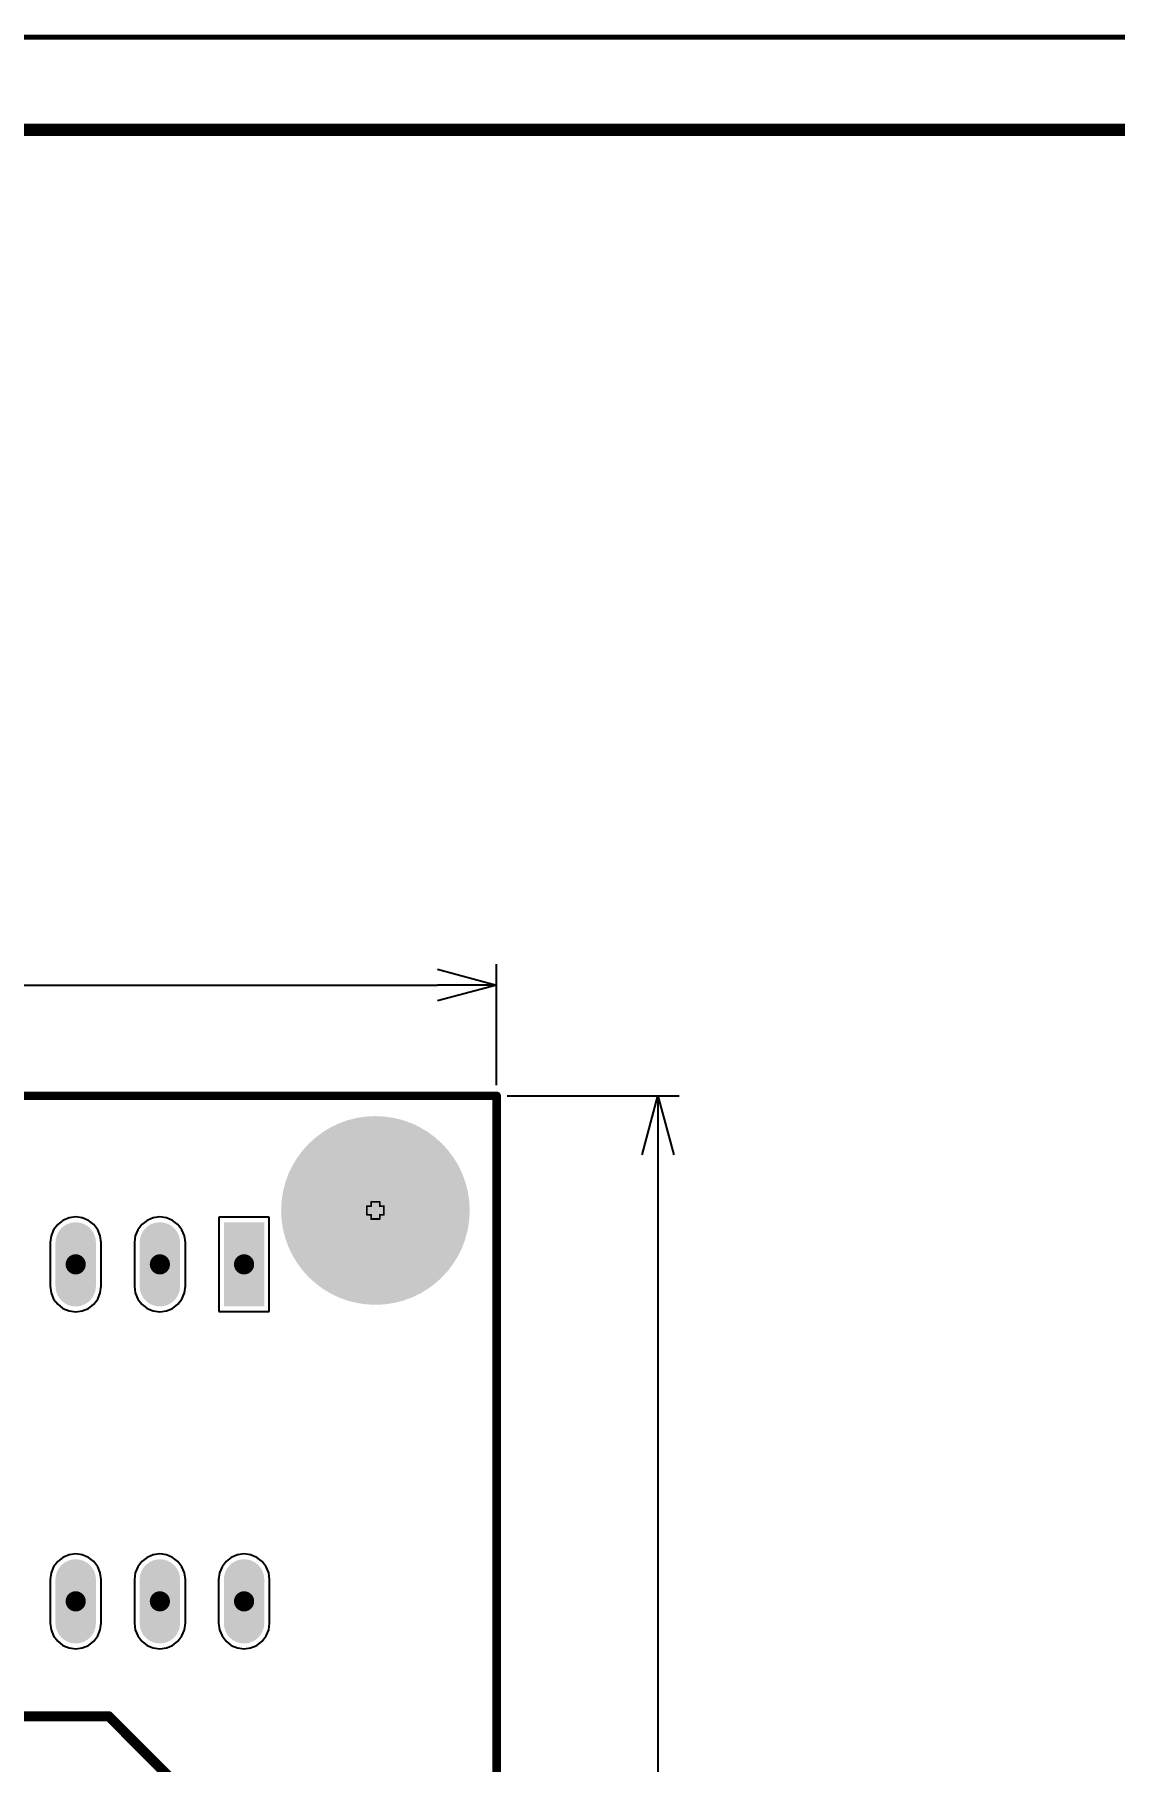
# Model space of a CAD drawing. Header units: millimetres. Extents: x 13 to 607, y 0 to 420.
# Drawn here: x 235.1 to 299.2, y 318 to 420.4 of the extents above; entities that cross this region are included whole.
import ezdxf

# ---------------------------------------------------------------- set-up
doc = ezdxf.new("R2010")
doc.units = ezdxf.units.MM
for name, color, linetype in [('DrillDrawing', 1, 'Continuous'), ('Mechanical1', 6, 'Continuous'), ('PadHoleLayer', 156, 'Continuous'), ('TopLayer', 1, 'Continuous')]:
    doc.layers.add(name, color=color, linetype=linetype)
doc.layers.add('Sheet', color=7, linetype='Continuous', lineweight=50)
doc.styles.get("Standard").update_dxf_attribs({"font": 'arial.ttf'})
doc.dimstyles.new('ISO-25', dxfattribs={"dimtxt": 2.5, "dimasz": 3.5, "dimexe": 1.25, "dimexo": 0.625, "dimtad": 1, "dimtxsty": 'Standard', "dimblk": 'OPEN30', "dimcen": 2.5, "dimadec": 0, "dimazin": 0, "dimtfac": 1, "dimtmove": 0, "dimatfit": 3, "dimfxl": 1, "dimarcsym": 0})

# ---------------------------------------------------------------- blocks, each defined once
blk = doc.blocks.new('_Open30')
at = {"color": 0, "linetype": 'ByBlock', "lineweight": -2}
for p, q in [((-1, 0.268), (0, 0)), ((0, 0), (-1, -0.268)), ((0, 0), (-1, 0))]:
    blk.add_line(p, q, dxfattribs=at)
blk = doc.blocks.new('*D21')
at = {"color": 0, "lineweight": -2, "transparency": 16777216}
for p, q in [((263.19, 357.5), (273.38, 357.5)), ((272.13, 354), (272.13, 229.13)), ((263.19, 225.63), (273.38, 225.63))]:
    blk.add_line(p, q, dxfattribs=at)
at = {"layer": 'Defpoints', "color": 0, "transparency": 16777216}
for p in [(262.56, 357.5), (262.56, 225.63), (272.13, 225.63)]:
    blk.add_point(p, dxfattribs=at)
at = {"color": 0, "lineweight": -2, "transparency": 16777216, "xscale": 3.5, "yscale": 3.5, "zscale": 3.5}
for p, rotation in [((272.13, 357.5), 90), ((272.13, 225.63), 270)]:
    blk.add_blockref('_Open30', p, dxfattribs=dict(at, rotation=rotation))
at = {"color": 0, "transparency": 16777216, "insert": (268.63, 291.56), "char_height": 2.5, "attachment_point": 5, "rotation": 90}
blk.add_mtext('{\\fGOST type A|b0|i1|c204|p34;\\H2x;66±0,1}', dxfattribs=at)
blk = doc.blocks.new('*D22')
at = {"color": 0, "lineweight": -2, "transparency": 16777216}
for p, q in [((92.74, 358.12), (92.74, 365.31)), ((262.56, 358.12), (262.56, 365.31)), ((96.24, 364.06), (259.06, 364.06))]:
    blk.add_line(p, q, dxfattribs=at)
at = {"layer": 'Defpoints', "color": 0, "transparency": 16777216}
for p in [(262.56, 364.06), (92.74, 357.5), (262.56, 357.5)]:
    blk.add_point(p, dxfattribs=at)
at = {"color": 0, "lineweight": -2, "transparency": 16777216, "xscale": 3.5, "yscale": 3.5, "zscale": 3.5, "rotation": 180}
blk.add_blockref('_Open30', (92.74, 364.06), dxfattribs=at)
at = {"color": 0, "lineweight": -2, "transparency": 16777216, "xscale": 3.5, "yscale": 3.5, "zscale": 3.5}
blk.add_blockref('_Open30', (262.56, 364.06), dxfattribs=at)
at = {"color": 0, "transparency": 16777216, "insert": (177.65, 367.56), "char_height": 2.5, "width": 16.1, "attachment_point": 5}
blk.add_mtext('{\\fGOST type A|b0|i1|c204|p34;\\H2x;85±0,1}', dxfattribs=at)

msp = doc.modelspace()

# ---------------------------------------------------------------- hatches: boundary and pattern name
at = {"layer": 'PadHoleLayer'}
h = msp.add_hatch(color=156, dxfattribs=at)
edge = h.paths.add_edge_path()
edge.add_arc((255.37, 350.702), 3.197, 0, 360)
h = msp.add_hatch(color=156, dxfattribs=at)
edge = h.paths.add_edge_path()
edge.add_arc((237.589, 347.506), 0.599, 0, 360)
h = msp.add_hatch(color=156, dxfattribs=at)
edge = h.paths.add_edge_path()
edge.add_arc((242.583, 347.506), 0.599, 0, 360)
h = msp.add_hatch(color=156, dxfattribs=at)
edge = h.paths.add_edge_path()
edge.add_arc((247.578, 347.506), 0.599, 0, 360)
h = msp.add_hatch(color=156, dxfattribs=at)
edge = h.paths.add_edge_path()
edge.add_arc((237.589, 327.527), 0.599, 0, 360)
h = msp.add_hatch(color=156, dxfattribs=at)
edge = h.paths.add_edge_path()
edge.add_arc((242.583, 327.527), 0.599, 0, 360)
h = msp.add_hatch(color=156, dxfattribs=at)
edge = h.paths.add_edge_path()
edge.add_arc((247.578, 327.527), 0.599, 0, 360)
at = {"layer": 'TopLayer'}
h = msp.add_hatch(color=1, dxfattribs=at)
edge = h.paths.add_edge_path()
edge.add_arc((255.37, 350.702), 5.594, 0, 360)
h = msp.add_hatch(color=1, dxfattribs=at)
edge = h.paths.add_edge_path()
edge.add_arc((237.589, 348.804), 1.199, 0, 180)
edge.add_line((236.39, 348.804), (236.39, 346.207))
edge.add_arc((237.589, 346.207), 1.199, 180, 360)
edge.add_line((238.787, 346.207), (238.787, 348.804))
h = msp.add_hatch(color=1, dxfattribs=at)
edge = h.paths.add_edge_path()
edge.add_arc((242.583, 348.804), 1.199, 0, 180)
edge.add_line((241.385, 348.804), (241.385, 346.207))
edge.add_arc((242.583, 346.207), 1.199, 180, 360)
edge.add_line((243.782, 346.207), (243.782, 348.804))
msp.add_hatch(color=1, dxfattribs=at).paths.add_polyline_path([(248.777, 350.003), (248.777, 345.008), (246.379, 345.008), (246.379, 350.003)])
h = msp.add_hatch(color=1, dxfattribs=at)
edge = h.paths.add_edge_path()
edge.add_arc((237.589, 328.825), 1.199, 0, 180)
edge.add_line((236.39, 328.825), (236.39, 326.228))
edge.add_arc((237.589, 326.228), 1.199, 180, 360)
edge.add_line((238.787, 326.228), (238.787, 328.825))
h = msp.add_hatch(color=1, dxfattribs=at)
edge = h.paths.add_edge_path()
edge.add_arc((242.583, 328.825), 1.199, 0, 180)
edge.add_line((241.385, 328.825), (241.385, 326.228))
edge.add_arc((242.583, 326.228), 1.199, 180, 360)
edge.add_line((243.782, 326.228), (243.782, 328.825))
h = msp.add_hatch(color=1, dxfattribs=at)
edge = h.paths.add_edge_path()
edge.add_arc((247.578, 328.825), 1.199, 0, 180)
edge.add_line((246.379, 328.825), (246.379, 326.228))
edge.add_arc((247.578, 326.228), 1.199, 180, 360)
edge.add_line((248.777, 326.228), (248.777, 328.825))

# ---------------------------------------------------------------- linework, layer by layer
at = {"layer": 'DrillDrawing', "const_width": 0.101}
for points in [[(255.116, 350.956), (255.116, 351.21)], [(255.116, 351.21), (255.624, 351.21)], [(255.624, 350.956), (255.624, 351.21)], [(254.862, 350.449), (254.862, 350.956)], [(254.862, 350.956), (255.116, 350.956)], [(254.862, 350.449), (255.116, 350.449)], [(255.116, 350.195), (255.116, 350.449)], [(255.116, 350.195), (255.624, 350.195)], [(255.624, 350.956), (255.877, 350.956)], [(255.624, 350.449), (255.877, 350.449)], [(255.624, 350.195), (255.624, 350.449)], [(255.877, 350.449), (255.877, 350.956)]]:
    msp.add_lwpolyline(points, dxfattribs=at)
at = {"layer": 'DrillDrawing'}
for points, const_width in [([(255.091, 351.21, 1), (255.141, 351.21, 1)], 0.0507), ([(255.091, 351.21, 1), (255.141, 351.21, 1)], 0.0507), ([(255.598, 351.21, 1), (255.649, 351.21, 1)], 0.0507), ([(255.598, 351.21, 1), (255.649, 351.21, 1)], 0.0507), ([(254.837, 350.956, 1), (254.888, 350.956, 1)], 0.0507), ([(254.837, 350.956, 1), (254.888, 350.956, 1)], 0.0507), ([(254.837, 350.449, 1), (254.888, 350.449, 1)], 0.0507), ([(254.837, 350.449, 1), (254.888, 350.449, 1)], 0.0507), ([(255.091, 350.956, 1), (255.141, 350.956, 1)], 0.0507), ([(255.091, 350.956, 1), (255.141, 350.956, 1)], 0.0507), ([(255.091, 350.449, 1), (255.141, 350.449, 1)], 0.0507), ([(255.091, 350.449, 1), (255.141, 350.449, 1)], 0.0507), ([(255.091, 350.195, 1), (255.141, 350.195, 1)], 0.0507), ([(255.091, 350.195, 1), (255.141, 350.195, 1)], 0.0507), ([(255.598, 350.956, 1), (255.649, 350.956, 1)], 0.0507), ([(255.598, 350.956, 1), (255.649, 350.956, 1)], 0.0507), ([(255.598, 350.449, 1), (255.649, 350.449, 1)], 0.0507), ([(255.598, 350.449, 1), (255.649, 350.449, 1)], 0.0507), ([(255.598, 350.195, 1), (255.649, 350.195, 1)], 0.0507), ([(255.598, 350.195, 1), (255.649, 350.195, 1)], 0.0507), ([(255.852, 350.956, 1), (255.903, 350.956, 1)], 0.0507), ([(255.852, 350.956, 1), (255.903, 350.956, 1)], 0.0507), ([(255.852, 350.449, 1), (255.903, 350.449, 1)], 0.0507), ([(255.852, 350.449, 1), (255.903, 350.449, 1)], 0.0507), ([(238.096, 347.506, 1), (237.081, 347.506, 1)], 0.101), ([(237.056, 347.506, 1), (237.107, 347.506, 1)], 0.0507), ([(238.071, 347.506, 1), (238.121, 347.506, 1)], 0.0507), ([(243.091, 347.506, 1), (242.076, 347.506, 1)], 0.101), ([(242.05, 347.506, 1), (242.101, 347.506, 1)], 0.0507), ([(243.065, 347.506, 1), (243.116, 347.506, 1)], 0.0507), ([(248.085, 347.506, 1), (247.071, 347.506, 1)], 0.101), ([(247.045, 347.506, 1), (247.096, 347.506, 1)], 0.0507), ([(248.06, 347.506, 1), (248.111, 347.506, 1)], 0.0507), ([(238.096, 327.527, 1), (237.081, 327.527, 1)], 0.101), ([(243.091, 327.527, 1), (242.076, 327.527, 1)], 0.101), ([(248.085, 327.527, 1), (247.071, 327.527, 1)], 0.101), ([(237.056, 327.527, 1), (237.107, 327.527, 1)], 0.0507), ([(238.071, 327.527, 1), (238.121, 327.527, 1)], 0.0507), ([(242.05, 327.527, 1), (242.101, 327.527, 1)], 0.0507), ([(243.065, 327.527, 1), (243.116, 327.527, 1)], 0.0507), ([(247.045, 327.527, 1), (247.096, 327.527, 1)], 0.0507), ([(248.06, 327.527, 1), (248.111, 327.527, 1)], 0.0507)]:
    msp.add_lwpolyline(points, format="xyb", close=True, dxfattribs=dict(at, const_width=const_width))
at = {"layer": 'Mechanical1', "const_width": 0.507}
for points in [[(92.742, 357.495), (262.562, 357.495)], [(262.562, 225.635), (262.562, 357.495)]]:
    msp.add_lwpolyline(points, dxfattribs=at)
at = {"layer": 'Mechanical1', "const_width": 0.254}
msp.add_lwpolyline([(262.435, 357.495, 1), (262.689, 357.495, 1)], format="xyb", close=True, dxfattribs=at)
msp.add_lwpolyline([(262.435, 357.495, 1), (262.689, 357.495, 1)], format="xyb", close=True, dxfattribs=at)
at = {"layer": 'Sheet'}
for points, const_width in [([(12.798, 420.269), (606.798, 420.269), (606.798, 0.269), (12.798, 0.269), (12.798, 420.269)], 0.3), ([(32.299, 150.768), (20.799, 150.769), (20.799, 5.269), (600.799, 5.269), (600.799, 414.769), (32.299, 414.768), (32.299, 171.768)], 0.749)]:
    msp.add_lwpolyline(points, dxfattribs=dict(at, const_width=const_width))
at = {"layer": 'TopLayer'}
for p, q in [((145.011, 357.495), (262.562, 357.495)), ((262.562, 357.495), (262.562, 231.628)), ((237.197, 350.264), (236.833, 350.113)), ((237.589, 350.316), (237.197, 350.264)), ((237.98, 350.264), (237.589, 350.316)), ((238.344, 350.113), (237.98, 350.264)), ((242.192, 350.264), (241.828, 350.113)), ((242.583, 350.316), (242.192, 350.264)), ((242.974, 350.264), (242.583, 350.316)), ((243.339, 350.113), (242.974, 350.264)), ((249.076, 350.303), (246.08, 350.303)), ((246.08, 350.303), (246.08, 344.709)), ((249.076, 344.709), (249.076, 350.303)), ((236.129, 349.195), (236.077, 348.804)), ((236.28, 349.56), (236.129, 349.195)), ((236.52, 349.873), (236.28, 349.56)), ((236.833, 350.113), (236.52, 349.873)), ((238.657, 349.873), (238.344, 350.113)), ((238.897, 349.56), (238.657, 349.873)), ((239.048, 349.195), (238.897, 349.56)), ((239.1, 348.804), (239.048, 349.195)), ((241.123, 349.195), (241.072, 348.804)), ((241.274, 349.56), (241.123, 349.195)), ((241.515, 349.873), (241.274, 349.56)), ((241.828, 350.113), (241.515, 349.873)), ((243.652, 349.873), (243.339, 350.113)), ((243.892, 349.56), (243.652, 349.873)), ((244.043, 349.195), (243.892, 349.56)), ((244.095, 348.804), (244.043, 349.195)), ((236.077, 348.804), (236.077, 346.207)), ((239.1, 346.207), (239.1, 348.804)), ((241.072, 348.804), (241.072, 346.207)), ((244.095, 346.207), (244.095, 348.804)), ((236.077, 346.207), (236.129, 345.816)), ((239.048, 345.816), (239.1, 346.207)), ((241.072, 346.207), (241.123, 345.816)), ((244.043, 345.816), (244.095, 346.207)), ((236.129, 345.816), (236.28, 345.451)), ((236.28, 345.451), (236.52, 345.138)), ((236.52, 345.138), (236.833, 344.898)), ((238.344, 344.898), (238.657, 345.138)), ((238.657, 345.138), (238.897, 345.451)), ((238.897, 345.451), (239.048, 345.816)), ((241.123, 345.816), (241.274, 345.451)), ((241.274, 345.451), (241.515, 345.138)), ((241.515, 345.138), (241.828, 344.898)), ((243.339, 344.898), (243.652, 345.138)), ((243.652, 345.138), (243.892, 345.451)), ((243.892, 345.451), (244.043, 345.816)), ((236.833, 344.898), (237.197, 344.747)), ((237.197, 344.747), (237.589, 344.696)), ((237.589, 344.696), (237.98, 344.747)), ((237.98, 344.747), (238.344, 344.898)), ((241.828, 344.898), (242.192, 344.747)), ((242.192, 344.747), (242.583, 344.696)), ((242.583, 344.696), (242.974, 344.747)), ((242.974, 344.747), (243.339, 344.898)), ((246.08, 344.709), (249.076, 344.709)), ((236.52, 329.894), (236.28, 329.581)), ((236.833, 330.134), (236.52, 329.894)), ((237.197, 330.285), (236.833, 330.134)), ((237.589, 330.337), (237.197, 330.285)), ((237.98, 330.285), (237.589, 330.337)), ((238.344, 330.134), (237.98, 330.285)), ((238.657, 329.894), (238.344, 330.134)), ((238.897, 329.581), (238.657, 329.894)), ((241.515, 329.894), (241.274, 329.581)), ((241.828, 330.134), (241.515, 329.894)), ((242.192, 330.285), (241.828, 330.134)), ((242.583, 330.337), (242.192, 330.285)), ((242.974, 330.285), (242.583, 330.337)), ((243.339, 330.134), (242.974, 330.285)), ((243.652, 329.894), (243.339, 330.134)), ((243.892, 329.581), (243.652, 329.894)), ((246.509, 329.894), (246.269, 329.581)), ((246.822, 330.134), (246.509, 329.894)), ((247.187, 330.285), (246.822, 330.134)), ((247.578, 330.337), (247.187, 330.285)), ((247.969, 330.285), (247.578, 330.337)), ((248.334, 330.134), (247.969, 330.285)), ((248.647, 329.894), (248.334, 330.134)), ((248.887, 329.581), (248.647, 329.894)), ((236.129, 329.217), (236.077, 328.825)), ((236.077, 328.825), (236.077, 326.228)), ((236.28, 329.581), (236.129, 329.217)), ((239.048, 329.217), (238.897, 329.581)), ((239.1, 328.825), (239.048, 329.217)), ((239.1, 326.228), (239.1, 328.825)), ((241.123, 329.217), (241.072, 328.825)), ((241.072, 328.825), (241.072, 326.228)), ((241.274, 329.581), (241.123, 329.217)), ((244.043, 329.217), (243.892, 329.581)), ((244.095, 328.825), (244.043, 329.217)), ((244.095, 326.228), (244.095, 328.825)), ((246.118, 329.217), (246.067, 328.825)), ((246.067, 328.825), (246.067, 326.228)), ((246.269, 329.581), (246.118, 329.217)), ((249.038, 329.217), (248.887, 329.581)), ((249.089, 328.825), (249.038, 329.217)), ((249.089, 326.228), (249.089, 328.825)), ((236.077, 326.228), (236.129, 325.837)), ((236.129, 325.837), (236.28, 325.473)), ((238.897, 325.473), (239.048, 325.837)), ((239.048, 325.837), (239.1, 326.228)), ((241.072, 326.228), (241.123, 325.837)), ((241.123, 325.837), (241.274, 325.473)), ((243.892, 325.473), (244.043, 325.837)), ((244.043, 325.837), (244.095, 326.228)), ((246.067, 326.228), (246.118, 325.837)), ((246.118, 325.837), (246.269, 325.473)), ((248.887, 325.473), (249.038, 325.837)), ((249.038, 325.837), (249.089, 326.228)), ((236.28, 325.473), (236.52, 325.16)), ((236.52, 325.16), (236.833, 324.919)), ((236.833, 324.919), (237.197, 324.768)), ((237.197, 324.768), (237.589, 324.717)), ((237.589, 324.717), (237.98, 324.768)), ((237.98, 324.768), (238.344, 324.919)), ((238.344, 324.919), (238.657, 325.16)), ((238.657, 325.16), (238.897, 325.473)), ((241.274, 325.473), (241.515, 325.16)), ((241.515, 325.16), (241.828, 324.919)), ((241.828, 324.919), (242.192, 324.768)), ((242.192, 324.768), (242.583, 324.717)), ((242.583, 324.717), (242.974, 324.768)), ((242.974, 324.768), (243.339, 324.919)), ((243.339, 324.919), (243.652, 325.16)), ((243.652, 325.16), (243.892, 325.473)), ((246.269, 325.473), (246.509, 325.16)), ((246.509, 325.16), (246.822, 324.919)), ((246.822, 324.919), (247.187, 324.768)), ((247.187, 324.768), (247.578, 324.717)), ((247.578, 324.717), (247.969, 324.768)), ((247.969, 324.768), (248.334, 324.919)), ((248.334, 324.919), (248.647, 325.16)), ((248.647, 325.16), (248.887, 325.473))]:
    msp.add_line(p, q, dxfattribs=at)
at = {"layer": 'TopLayer', "const_width": 0.599}
for points in [[(223.264, 320.711), (239.553, 320.711)], [(239.553, 320.711), (244.565, 315.699)]]:
    msp.add_lwpolyline(points, dxfattribs=at)
at = {"layer": 'TopLayer', "const_width": 0.3}
msp.add_lwpolyline([(239.403, 320.711, 1), (239.703, 320.711, 1)], format="xyb", close=True, dxfattribs=at)
msp.add_lwpolyline([(239.403, 320.711, 1), (239.703, 320.711, 1)], format="xyb", close=True, dxfattribs=at)

# ---------------------------------------------------------------- dimensions: what is measured, and where the dimension line sits
dim = msp.add_linear_dim(base=(262.562, 364.064), p1=(92.742, 357.495), p2=(262.562, 357.495), text='{\\fGOST type A|b0|i1|c204|p34;\\H2x;85±0,1}', dimstyle='ISO-25')
dim.commit()
dim.dimension.update_dxf_attribs({"geometry": '*D22', "text_midpoint": (177.652, 367.564)})
dim = msp.add_aligned_dim(p1=(262.562, 357.495), p2=(262.562, 225.635), distance=9.567, text='{\\fGOST type A|b0|i1|c204|p34;\\H2x;66±0,1}', dimstyle='ISO-25')
dim.commit()
dim.dimension.update_dxf_attribs({"geometry": '*D21', "text_midpoint": (268.629, 291.565)})

doc.saveas('drawing.dxf')
